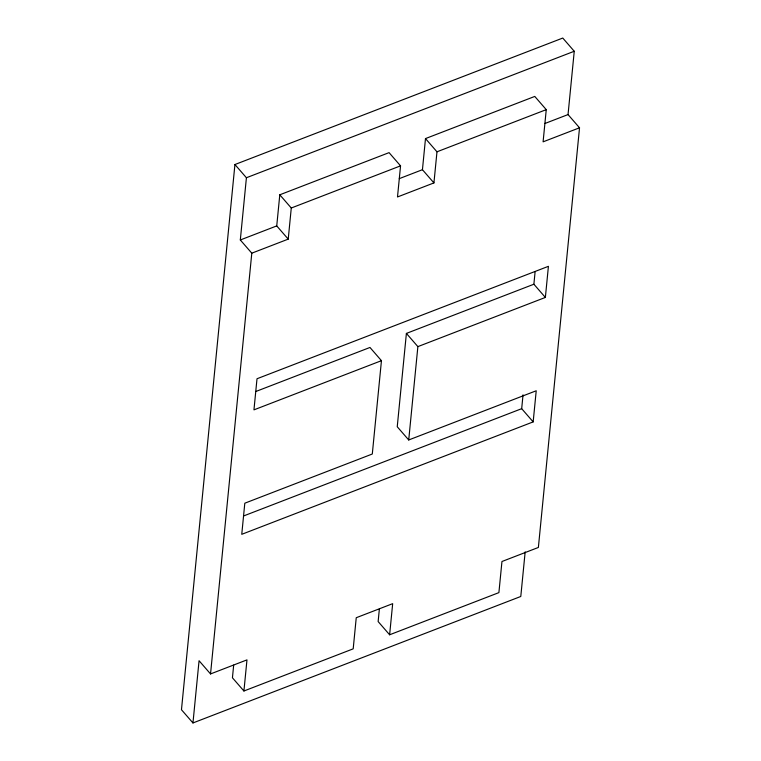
<?xml version="1.0" encoding="UTF-8"?>
<svg xmlns="http://www.w3.org/2000/svg" width="761" height="761" viewBox="0 0 761 761"><rect width="100%" height="100%" fill="white"/><g stroke="black" fill="none" stroke-linecap="round" stroke-linejoin="round"><path stroke-width="1.14" d="M379.378 608.895L378.141 621.566L389.622 634.779L498.902 592.619L501.956 561.504L538.379 547.454L579.53 127.791L568.039 114.578L574.251 51.263L562.769 38.05L234.93 164.528L181.47 709.737L192.961 722.95L520.79 596.472L525.166 551.858M192.961 722.95L199.059 660.719L210.54 673.932L246.973 659.882L243.92 690.998L353.199 648.838L356.243 617.723L392.676 603.663L389.622 634.779M210.54 673.932L251.796 253.175L240.314 239.972L246.412 177.741L234.93 164.528M233.675 665.104L232.438 677.785L243.92 690.998M251.796 253.175L288.229 239.125L276.738 225.912L279.791 194.797L389.071 152.638L400.552 165.85L397.499 196.966L433.932 182.916L436.976 151.8L425.494 138.588L534.774 96.428L546.255 109.641L543.097 141.841L579.53 127.791M288.229 239.125L291.273 208.01L279.791 194.797M255.782 391.515L369.97 347.463L381.451 360.676L372.3 454.013L244.804 503.202L241.76 534.317L533.166 421.889L536.22 390.774L408.724 439.963L397.242 426.75L406.393 333.413L533.889 284.224L535.126 271.544M433.932 182.916L422.441 169.703L425.494 138.588M408.724 439.963L417.875 346.616L406.393 333.413M533.166 421.889L521.685 408.676L523.035 394.845M417.875 346.616L545.371 297.437L548.415 266.321L257.009 378.75L253.955 409.856L381.451 360.676M246.412 177.741L574.251 51.263M291.273 208.01L400.552 165.85M436.976 151.8L546.255 109.641M240.314 239.972L276.738 225.912M399.268 178.645L422.441 169.703M544.857 123.52L568.039 114.578M243.568 515.968L521.685 408.676M533.889 284.224L545.371 297.437"/></g></svg>
